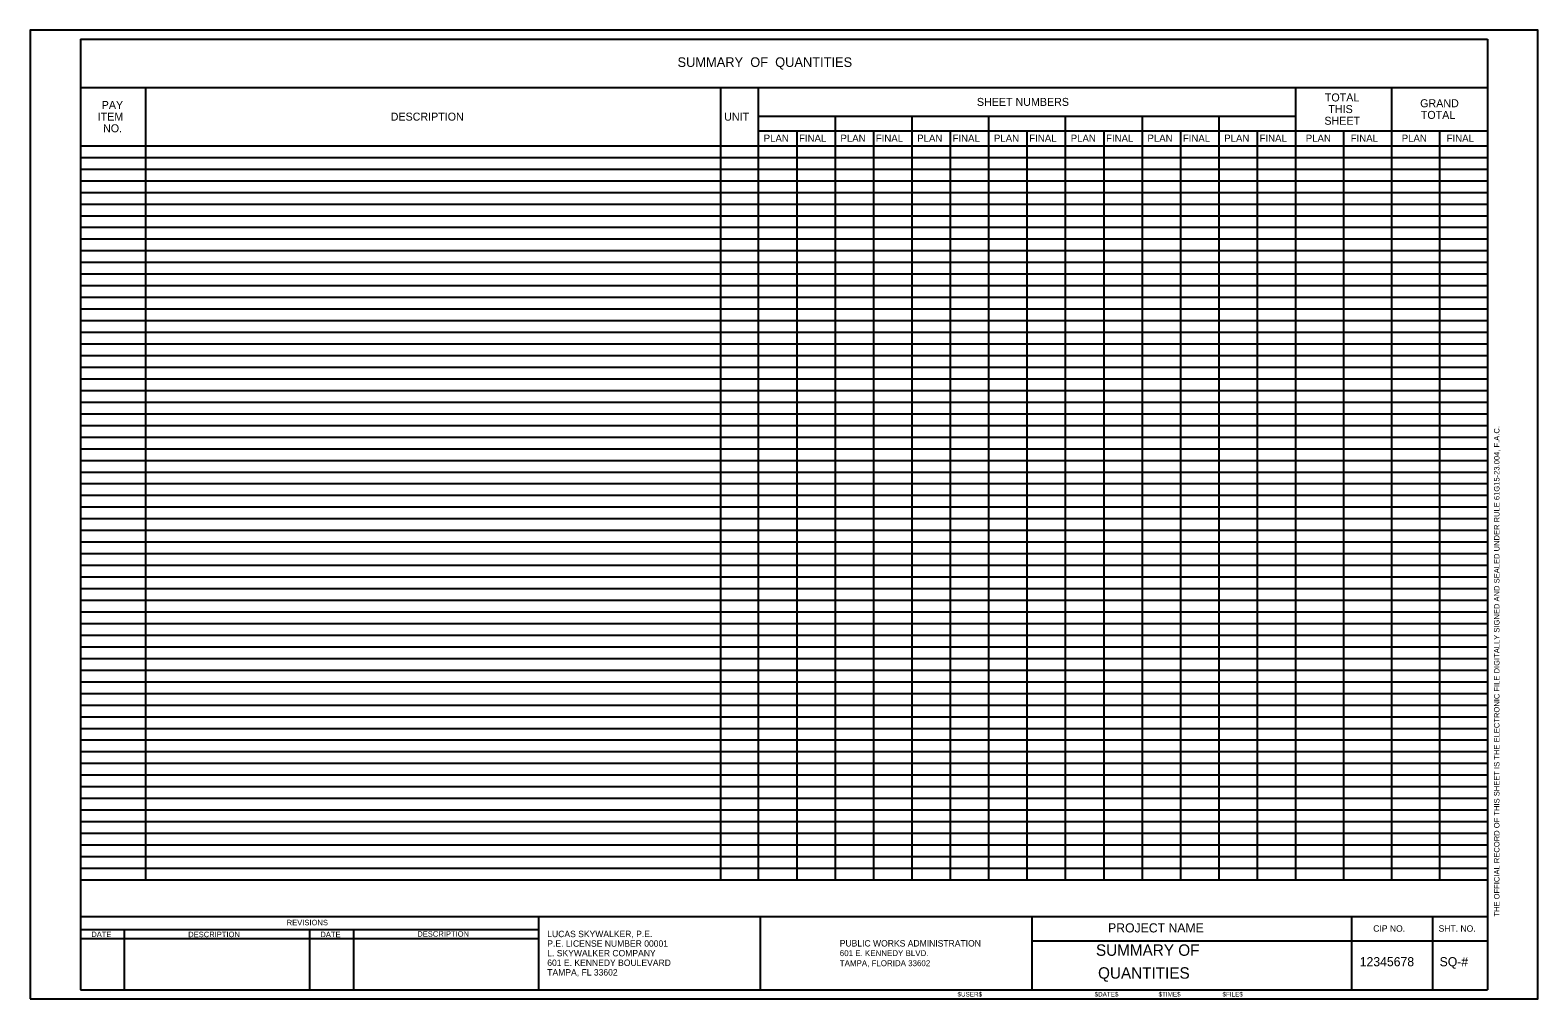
# Model space of a CAD drawing. Extents: x 99999 to 100659, y 99999 to 100423.
import ezdxf

# ---------------------------------------------------------------- set-up
doc = ezdxf.new("R2010")
doc.units = 0
for name, color, linetype in [('AdhocPoint_dp', 7, 'Continuous'), ('PlotBorder_dp', 7, 'Continuous'), ('SheetBorder_dp', 7, 'Continuous'), ('SheetLines_dp', 7, 'Continuous'), ('SumBoxBorder_dp', 7, 'Continuous'), ('SumBoxLines_dp', 7, 'Continuous'), ('SumBoxLinesMin_dp', 7, 'Continuous'), ('TextLabel', 7, 'Continuous'), ('TextMinor', 7, 'Continuous'), ('TextMisc', 7, 'Continuous'), ('TextNotes', 7, 'Continuous'), ('TextShtNo', 7, 'Continuous')]:
    doc.layers.add(name, color=color, linetype=linetype)

msp = doc.modelspace()

# ---------------------------------------------------------------- linework, layer by layer
at = {"layer": 'AdhocPoint_dp'}
msp.add_line((99999.45, 99999.1), (99999.45, 99999.1), dxfattribs=at)
at = {"layer": 'PlotBorder_dp'}
msp.add_lwpolyline([(99999.45, 99999.1), (100659.45, 99999.1), (100659.45, 100423.1), (99999.45, 100423.1)], close=True, dxfattribs=at)
at = {"layer": 'SheetBorder_dp'}
for p, q in [((100021.45, 100419.1), (100021.45, 100003.1)), ((100021.45, 100419.1), (100637.45, 100419.1)), ((100637.45, 100419.1), (100637.45, 100003.1)), ((100021.45, 100035.1), (100637.45, 100035.1)), ((100021.45, 100003.1), (100637.45, 100003.1))]:
    msp.add_line(p, q, dxfattribs=at)
at = {"layer": 'SheetLines_dp'}
for p, q in [((100222.03, 100035.1), (100222.03, 100003.1)), ((100319.07, 100035.1), (100319.07, 100003.1)), ((100438.03, 100003.1), (100438.03, 100035.1)), ((100578.03, 100003.1), (100578.03, 100035.1)), ((100613.41, 100003.1), (100613.41, 100035.1)), ((100021.45, 100029.5), (100222.03, 100029.5)), ((100021.45, 100025.5), (100222.03, 100025.5)), ((100040.65, 100029.5), (100040.65, 100003.1)), ((100121.74, 100029.5), (100121.74, 100003.1)), ((100140.94, 100029.5), (100140.94, 100003.1)), ((100438.03, 100024.43), (100637.45, 100024.43))]:
    msp.add_line(p, q, dxfattribs=at)
at = {"layer": 'SumBoxBorder_dp'}
for p, q in [((100021.5, 100398), (100637.4, 100398)), ((100021.5, 100398), (100637.4, 100398)), ((100021.5, 100051.2), (100637.4, 100051.2))]:
    msp.add_line(p, q, dxfattribs=at)
at = {"layer": 'SumBoxLines_dp'}
for p, q in [((100050, 100398), (100050, 100051.2)), ((100050, 100398), (100050, 100051.2)), ((100301.7, 100398), (100301.7, 100051.2)), ((100301.7, 100398), (100301.7, 100051.2)), ((100318.2, 100398), (100318.2, 100379.1)), ((100318.2, 100398), (100318.2, 100051.2)), ((100553.4, 100398), (100553.4, 100051.2)), ((100553.4, 100398), (100553.4, 100051.2)), ((100595.4, 100398), (100595.4, 100051.2)), ((100318.2, 100385.4), (100553.4, 100385.4)), ((100318.2, 100385.4), (100553.4, 100385.4)), ((100351.8, 100385.4), (100351.8, 100051.2)), ((100351.8, 100385.4), (100351.8, 100051.2)), ((100385.4, 100385.4), (100385.4, 100051.2)), ((100385.4, 100385.4), (100385.4, 100379.1)), ((100419, 100385.4), (100419, 100051.2)), ((100419, 100385.4), (100419, 100379.1)), ((100452.6, 100385.4), (100452.6, 100051.2)), ((100452.6, 100385.4), (100452.6, 100051.2)), ((100486.2, 100385.4), (100486.2, 100051.2)), ((100486.2, 100385.4), (100486.2, 100051.2)), ((100519.8, 100385.4), (100519.8, 100051.2)), ((100519.8, 100385.4), (100519.8, 100051.2)), ((100318.2, 100379.1), (100637.4, 100379.1)), ((100553.4, 100379.1), (100637.4, 100379.1)), ((100595.4, 100379.1), (100595.4, 100051.2)), ((100021.5, 100372.5), (100637.4, 100372.5)), ((100021.5, 100372.5), (100637.4, 100372.5)), ((100318.2, 100372.5), (100318.2, 100051.2)), ((100385.4, 100372.5), (100385.4, 100051.2)), ((100419, 100372.5), (100419, 100051.2))]:
    msp.add_line(p, q, dxfattribs=at)
at = {"layer": 'SumBoxLinesMin_dp'}
for p, q in [((100335, 100379.1), (100335, 100051.2)), ((100335, 100379.1), (100335, 100051.2)), ((100368.6, 100379.1), (100368.6, 100051.2)), ((100368.6, 100379.1), (100368.6, 100051.2)), ((100385.4, 100379.1), (100385.4, 100372.5)), ((100402.2, 100379.1), (100402.2, 100051.2)), ((100402.2, 100379.1), (100402.2, 100051.2)), ((100419, 100379.1), (100419, 100372.5)), ((100435.8, 100379.1), (100435.8, 100051.2)), ((100435.8, 100379.1), (100435.8, 100051.2)), ((100469.4, 100379.1), (100469.4, 100051.2)), ((100469.4, 100379.1), (100469.4, 100051.2)), ((100503, 100379.1), (100503, 100051.2)), ((100503, 100379.1), (100503, 100051.2)), ((100536.6, 100379.1), (100536.6, 100051.2)), ((100536.6, 100379.1), (100536.6, 100051.2)), ((100574.4, 100379.1), (100574.4, 100051.2)), ((100574.4, 100379.1), (100574.4, 100051.2)), ((100616.4, 100379.1), (100616.4, 100051.2)), ((100616.4, 100379.1), (100616.4, 100051.2)), ((100021.5, 100367.4), (100637.4, 100367.4)), ((100021.5, 100367.4), (100637.4, 100367.4)), ((100021.5, 100362.3), (100637.4, 100362.3)), ((100021.5, 100362.3), (100637.4, 100362.3)), ((100021.5, 100357.2), (100637.4, 100357.2)), ((100021.5, 100357.2), (100637.4, 100357.2)), ((100021.5, 100352.1), (100637.4, 100352.1)), ((100021.5, 100352.1), (100637.4, 100352.1)), ((100021.5, 100347), (100637.4, 100347)), ((100021.5, 100347), (100637.4, 100347)), ((100021.5, 100341.9), (100637.4, 100341.9)), ((100021.5, 100341.9), (100637.4, 100341.9)), ((100021.5, 100336.8), (100637.4, 100336.8)), ((100021.5, 100336.8), (100637.4, 100336.8)), ((100021.5, 100331.7), (100637.4, 100331.7)), ((100021.5, 100331.7), (100637.4, 100331.7)), ((100021.5, 100326.6), (100637.4, 100326.6)), ((100021.5, 100326.6), (100637.4, 100326.6)), ((100021.5, 100321.5), (100637.4, 100321.5)), ((100021.5, 100321.5), (100637.4, 100321.5)), ((100021.5, 100316.4), (100637.4, 100316.4)), ((100021.5, 100316.4), (100637.4, 100316.4)), ((100021.5, 100311.3), (100637.4, 100311.3)), ((100021.5, 100311.3), (100637.4, 100311.3)), ((100021.5, 100306.2), (100637.4, 100306.2)), ((100021.5, 100306.2), (100637.4, 100306.2)), ((100021.5, 100301.1), (100637.4, 100301.1)), ((100021.5, 100301.1), (100637.4, 100301.1)), ((100021.5, 100296), (100637.4, 100296)), ((100021.5, 100296), (100637.4, 100296)), ((100021.5, 100290.9), (100637.4, 100290.9)), ((100021.5, 100290.9), (100637.4, 100290.9)), ((100021.5, 100285.8), (100637.4, 100285.8)), ((100021.5, 100285.8), (100637.4, 100285.8)), ((100021.5, 100280.7), (100637.4, 100280.7)), ((100021.5, 100280.7), (100637.4, 100280.7)), ((100021.5, 100275.6), (100637.4, 100275.6)), ((100021.5, 100275.6), (100637.4, 100275.6)), ((100021.5, 100270.5), (100637.4, 100270.5)), ((100021.5, 100270.5), (100637.4, 100270.5)), ((100021.5, 100265.4), (100637.4, 100265.4)), ((100021.5, 100265.4), (100637.4, 100265.4)), ((100021.5, 100260.3), (100637.4, 100260.3)), ((100021.5, 100260.3), (100637.4, 100260.3)), ((100021.5, 100255.2), (100637.4, 100255.2)), ((100021.5, 100255.2), (100637.4, 100255.2)), ((100021.5, 100250.1), (100637.4, 100250.1)), ((100021.5, 100250.1), (100637.4, 100250.1)), ((100021.5, 100245), (100637.4, 100245)), ((100021.5, 100245), (100637.4, 100245)), ((100021.5, 100239.9), (100637.4, 100239.9)), ((100021.5, 100239.9), (100637.4, 100239.9)), ((100021.5, 100234.8), (100637.4, 100234.8)), ((100021.5, 100234.8), (100637.4, 100234.8)), ((100021.5, 100229.7), (100637.4, 100229.7)), ((100021.5, 100229.7), (100637.4, 100229.7)), ((100021.5, 100224.6), (100637.4, 100224.6)), ((100021.5, 100224.6), (100637.4, 100224.6)), ((100021.5, 100219.5), (100637.4, 100219.5)), ((100021.5, 100219.5), (100637.4, 100219.5)), ((100021.5, 100214.4), (100637.4, 100214.4)), ((100021.5, 100214.4), (100637.4, 100214.4)), ((100021.5, 100209.3), (100637.4, 100209.3)), ((100021.5, 100209.3), (100637.4, 100209.3)), ((100021.5, 100204.2), (100637.4, 100204.2)), ((100021.5, 100204.2), (100637.4, 100204.2)), ((100021.5, 100199.1), (100637.4, 100199.1)), ((100021.5, 100199.1), (100637.4, 100199.1)), ((100021.5, 100194), (100637.4, 100194)), ((100021.5, 100194), (100637.4, 100194)), ((100021.5, 100188.9), (100637.4, 100188.9)), ((100021.5, 100188.9), (100637.4, 100188.9)), ((100021.5, 100183.8), (100637.4, 100183.8)), ((100021.5, 100183.8), (100637.4, 100183.8)), ((100021.5, 100178.7), (100637.4, 100178.7)), ((100021.5, 100178.7), (100637.4, 100178.7)), ((100021.5, 100173.6), (100637.4, 100173.6)), ((100021.5, 100173.6), (100637.4, 100173.6)), ((100021.5, 100168.5), (100637.4, 100168.5)), ((100021.5, 100168.5), (100637.4, 100168.5)), ((100021.5, 100163.4), (100637.4, 100163.4)), ((100021.5, 100163.4), (100637.4, 100163.4)), ((100021.5, 100158.3), (100637.4, 100158.3)), ((100021.5, 100158.3), (100637.4, 100158.3)), ((100021.5, 100153.2), (100637.4, 100153.2)), ((100021.5, 100153.2), (100637.4, 100153.2)), ((100021.5, 100148.1), (100637.4, 100148.1)), ((100021.5, 100148.1), (100637.4, 100148.1)), ((100021.5, 100143), (100637.4, 100143)), ((100021.5, 100143), (100637.4, 100143)), ((100021.5, 100137.9), (100637.4, 100137.9)), ((100021.5, 100137.9), (100637.4, 100137.9)), ((100021.5, 100132.8), (100637.4, 100132.8)), ((100021.5, 100132.8), (100637.4, 100132.8)), ((100021.5, 100127.7), (100637.4, 100127.7)), ((100021.5, 100127.7), (100637.4, 100127.7)), ((100021.5, 100122.6), (100637.4, 100122.6)), ((100021.5, 100122.6), (100637.4, 100122.6)), ((100021.5, 100117.5), (100637.4, 100117.5)), ((100021.5, 100117.5), (100637.4, 100117.5)), ((100021.5, 100112.4), (100637.4, 100112.4)), ((100021.5, 100112.4), (100637.4, 100112.4)), ((100021.5, 100107.3), (100637.4, 100107.3)), ((100021.5, 100107.3), (100637.4, 100107.3)), ((100021.5, 100102.2), (100637.4, 100102.2)), ((100021.5, 100102.2), (100637.4, 100102.2)), ((100021.5, 100097.1), (100637.4, 100097.1)), ((100021.5, 100097.1), (100637.4, 100097.1)), ((100021.5, 100092), (100637.4, 100092)), ((100021.5, 100092), (100637.4, 100092)), ((100021.5, 100086.9), (100637.4, 100086.9)), ((100021.5, 100086.9), (100637.4, 100086.9)), ((100021.5, 100081.8), (100637.4, 100081.8)), ((100021.5, 100081.8), (100637.4, 100081.8)), ((100021.5, 100076.7), (100637.4, 100076.7)), ((100021.5, 100076.7), (100637.4, 100076.7)), ((100021.5, 100071.6), (100637.4, 100071.6)), ((100021.5, 100071.6), (100637.4, 100071.6)), ((100021.5, 100066.5), (100637.4, 100066.5)), ((100021.5, 100066.5), (100637.4, 100066.5)), ((100021.5, 100061.4), (100637.4, 100061.4)), ((100021.5, 100061.4), (100637.4, 100061.4)), ((100021.5, 100056.3), (100637.4, 100056.3)), ((100021.5, 100056.3), (100637.4, 100056.3))]:
    msp.add_line(p, q, dxfattribs=at)

# ---------------------------------------------------------------- texts
at = {"layer": 'TextLabel'}
for s, height, p in [('SUMMARY  OF  QUANTITIES', 4.2, (100282.84, 100407)), ('SHEET NUMBERS', 3.5, (100413.9, 100389.95)), ('TOTAL', 3.5, (100566.22, 100391.9)), ('GRAND', 3.5, (100607.94, 100389.35)), ('ITEM', 3.5, (100029.03, 100383.5)), ('PAY', 3.5, (100030.78, 100388.6)), ('DESCRIPTION', 3.5, (100157.28, 100383.5)), ('UNIT', 3.5, (100303.26, 100383.5)), ('THIS', 3.5, (100567.75, 100386.8)), ('TOTAL', 3.5, (100608.22, 100384.25)), ('NO.', 3.5, (100031.37, 100378.4)), ('SHEET', 3.5, (100566.02, 100381.7)), ('PLAN', 3.15, (100320.56, 100374.23)), ('FINAL', 3.15, (100336.04, 100374.23)), ('PLAN', 3.15, (100354.16, 100374.23)), ('FINAL', 3.15, (100369.64, 100374.23)), ('PLAN', 3.15, (100387.76, 100374.23)), ('FINAL', 3.15, (100403.24, 100374.23)), ('PLAN', 3.15, (100421.36, 100374.23)), ('FINAL', 3.15, (100436.84, 100374.23)), ('PLAN', 3.15, (100454.96, 100374.23)), ('FINAL', 3.15, (100470.44, 100374.23)), ('PLAN', 3.15, (100488.56, 100374.23)), ('FINAL', 3.15, (100504.04, 100374.23)), ('PLAN', 3.15, (100522.16, 100374.23)), ('FINAL', 3.15, (100537.64, 100374.23)), ('PLAN', 3.15, (100557.86, 100374.23)), ('FINAL', 3.15, (100577.54, 100374.23)), ('PLAN', 3.15, (100599.86, 100374.23)), ('FINAL', 3.15, (100619.54, 100374.23))]:
    msp.add_text(s, height=height, dxfattribs=at).set_placement(p)
at = {"layer": 'TextMinor'}
msp.add_text('$USER$', height=2, dxfattribs=at).set_placement((100405.41, 100000.1))
for s, p in [('$DATE$', (100465.41, 100000.1)), ('$TIME$', (100493.41, 100000.1)), ('$FILE$', (100521.41, 100000.1))]:
    msp.add_text(s, height=2, rotation=360, dxfattribs=at).set_placement(p)
at = {"layer": 'TextMisc'}
for s, height, rotation, p in [('THE OFFICIAL RECORD OF THIS SHEET IS THE ELECTRONIC FILE DIGITALLY SIGNED AND SEALED UNDER RULE 61G15-23.004, F.A.C.', 2.4, 90, (100642.65, 100035.1)), ('CIP NO.', 2.8, 359.86066, (100587.39, 100028.5)), ('SHT. NO.', 2.8, 359.86066, (100616, 100028.5)), ('DATE', 2.4, 359.86925, (100026.21, 100026.14)), ('DESCRIPTION', 2.4, 0.04975, (100068.63, 100026.09)), ('DATE', 2.4, 359.86925, (100126.5, 100026.11)), ('DESCRIPTION', 2.4, 0.04975, (100168.93, 100026.29))]:
    msp.add_text(s, height=height, rotation=rotation, dxfattribs=at).set_placement(p)
for s, height, p in [('REVISIONS', 2.4, (100111.76, 100031.3)), ('      PROJECT NAME        ', 4, (100462.4, 100028.17)), ('PUBLIC WORKS ADMINISTRATION', 2.8, (100353.86, 100022)), ('       SUMMARY OF       ', 5, (100453, 100017.93)), ('601 E. KENNEDY BLVD.', 2.6, (100353.86, 100017.8)), ('TAMPA, FLORIDA 33602', 2.6, (100353.86, 100013.4)), ('       QUANTITIES       ', 5, (100453.92, 100007.93))]:
    msp.add_text(s, height=height, dxfattribs=at).set_placement(p)
at = {"layer": 'TextNotes'}
for s, p in [('LUCAS SKYWALKER, P.E.', (100225.82, 100026.1)), ('P.E. LICENSE NUMBER 00001', (100225.82, 100021.9)), ('L. SKYWALKER COMPANY', (100225.82, 100017.7)), ('TAMPA, FL 33602', (100225.82, 100009.3)), ('601 E. KENNEDY BOULEVARD', (100225.82, 100013.5))]:
    msp.add_text(s, height=2.8, dxfattribs=at).set_placement(p)
at = {"layer": 'TextShtNo'}
for s, p in [('12345678', (100581.48, 100013.36)), (' SQ-# ', (100614.96, 100013.36))]:
    msp.add_text(s, height=4, dxfattribs=at).set_placement(p)

doc.saveas('drawing.dxf')
